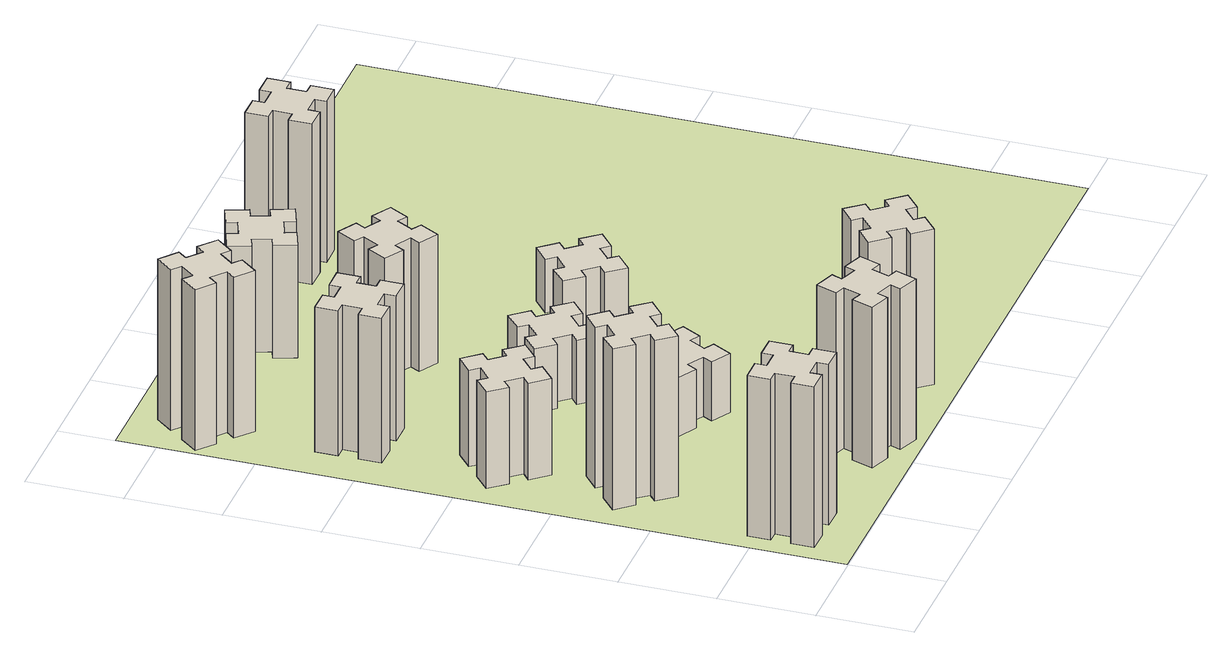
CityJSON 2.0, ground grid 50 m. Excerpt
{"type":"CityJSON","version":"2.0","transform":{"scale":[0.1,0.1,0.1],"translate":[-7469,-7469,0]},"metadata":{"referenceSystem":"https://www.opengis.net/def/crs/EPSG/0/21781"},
"CityObjects":{
"building1":{"type":"Building","attributes":{"class":"1000","function":"1000","usage":"1000","yearOfConstruction":2016,"roofType":"1000","measuredHeight":90,"storeysAboveGround":30,"storeysBelowGround":0},"geometry":[{"type":"Solid","lod":"1","boundaries":[[[[0,1,2,3,4,5,6,7,8,9,10,11,12,13,14,15,16,17,18,19]],[[17,16,20,21]],[[16,15,22,20]],[[15,14,23,22]],[[14,13,24,23]],[[13,12,25,24]],[[12,11,26,25]],[[11,10,27,26]],[[10,9,28,27]],[[9,8,29,28]],[[8,7,30,29]],[[7,6,31,30]],[[6,5,32,31]],[[5,4,33,32]],[[4,3,34,33]],[[3,2,35,34]],[[2,1,36,35]],[[1,0,37,36]],[[0,19,38,37]],[[19,18,39,38]],[[18,17,21,39]],[[24,25,26,27,28,29,30,31,32,33,34,35,36,37,38,39,21,20,22,23]]]]}]},
"building2":{"type":"Building","attributes":{"class":"1000","function":"1000","usage":"1000","yearOfConstruction":2016,"roofType":"1000","measuredHeight":90,"storeysAboveGround":30,"storeysBelowGround":0},"geometry":[{"type":"Solid","lod":"1","boundaries":[[[[40,41,42,43,44,45,46,47,48,49,50,51,52,53,54,55,56,57,58,59]],[[57,56,60,61]],[[56,55,62,60]],[[55,54,63,62]],[[54,53,64,63]],[[53,52,65,64]],[[52,51,66,65]],[[51,50,67,66]],[[50,49,68,67]],[[49,48,69,68]],[[48,47,70,69]],[[47,46,71,70]],[[46,45,72,71]],[[45,44,73,72]],[[44,43,74,73]],[[43,42,75,74]],[[42,41,76,75]],[[41,40,77,76]],[[40,59,78,77]],[[59,58,79,78]],[[58,57,61,79]],[[64,65,66,67,68,69,70,71,72,73,74,75,76,77,78,79,61,60,62,63]]]]}]},
"building3":{"type":"Building","attributes":{"class":"1000","function":"1000","usage":"1000","yearOfConstruction":2016,"roofType":"1000","measuredHeight":54,"storeysAboveGround":30,"storeysBelowGround":0},"geometry":[{"type":"Solid","lod":"1","boundaries":[[[[80,81,82,83,84,85,86,87,88,89,90,91,92,93,94,95,96,97,98,99]],[[97,96,100,101]],[[96,95,102,100]],[[95,94,103,102]],[[94,93,104,103]],[[93,92,105,104]],[[92,91,106,105]],[[91,90,107,106]],[[90,89,108,107]],[[89,88,109,108]],[[88,87,110,109]],[[87,86,111,110]],[[86,85,112,111]],[[85,84,113,112]],[[84,83,114,113]],[[83,82,115,114]],[[82,81,116,115]],[[81,80,117,116]],[[80,99,118,117]],[[99,98,119,118]],[[98,97,101,119]],[[104,105,106,107,108,109,110,111,112,113,114,115,116,117,118,119,101,100,102,103]]]]}]},
"building4":{"type":"Building","attributes":{"class":"1000","function":"1000","usage":"1000","yearOfConstruction":2016,"roofType":"1000","measuredHeight":81,"storeysAboveGround":30,"storeysBelowGround":0},"geometry":[{"type":"Solid","lod":"1","boundaries":[[[[120,121,122,123,124,125,126,127,128,129,130,131,132,133,134,135,136,137,138,139]],[[137,136,140,141]],[[136,135,142,140]],[[135,134,143,142]],[[134,133,144,143]],[[133,132,145,144]],[[132,131,146,145]],[[131,130,147,146]],[[130,129,148,147]],[[129,128,149,148]],[[128,127,150,149]],[[127,126,151,150]],[[126,125,152,151]],[[125,124,153,152]],[[124,123,154,153]],[[123,122,155,154]],[[122,121,156,155]],[[121,120,157,156]],[[120,139,158,157]],[[139,138,159,158]],[[138,137,141,159]],[[144,145,146,147,148,149,150,151,152,153,154,155,156,157,158,159,141,140,142,143]]]]}]},
"building5":{"type":"Building","attributes":{"class":"1000","function":"1000","usage":"1000","yearOfConstruction":2016,"roofType":"1000","measuredHeight":90,"storeysAboveGround":30,"storeysBelowGround":0},"geometry":[{"type":"Solid","lod":"1","boundaries":[[[[160,161,162,163,164,165,166,167,168,169,170,171,172,173,174,175,176,177,178,179]],[[177,176,180,181]],[[176,175,182,180]],[[175,174,183,182]],[[174,173,184,183]],[[173,172,185,184]],[[172,171,186,185]],[[171,170,187,186]],[[170,169,188,187]],[[169,168,189,188]],[[168,167,190,189]],[[167,166,191,190]],[[166,165,192,191]],[[165,164,193,192]],[[164,163,194,193]],[[163,162,195,194]],[[162,161,196,195]],[[161,160,197,196]],[[160,179,198,197]],[[179,178,199,198]],[[178,177,181,199]],[[184,185,186,187,188,189,190,191,192,193,194,195,196,197,198,199,181,180,182,183]]]]}]},
"building6":{"type":"Building","attributes":{"class":"1000","function":"1000","usage":"1000","yearOfConstruction":2016,"roofType":"1000","measuredHeight":90,"storeysAboveGround":30,"storeysBelowGround":0},"geometry":[{"type":"Solid","lod":"1","boundaries":[[[[200,201,202,203,204,205,206,207,208,209,210,211,212,213,214,215,216,217,218,219]],[[217,216,220,221]],[[216,215,222,220]],[[215,214,223,222]],[[214,213,224,223]],[[213,212,225,224]],[[212,211,226,225]],[[211,210,227,226]],[[210,209,228,227]],[[209,208,229,228]],[[208,207,230,229]],[[207,206,231,230]],[[206,205,232,231]],[[205,204,233,232]],[[204,203,234,233]],[[203,202,235,234]],[[202,201,236,235]],[[201,200,237,236]],[[200,219,238,237]],[[219,218,239,238]],[[218,217,221,239]],[[224,225,226,227,228,229,230,231,232,233,234,235,236,237,238,239,221,220,222,223]]]]}]},
"building7":{"type":"Building","attributes":{"class":"1000","function":"1000","usage":"1000","yearOfConstruction":2016,"roofType":"1000","measuredHeight":33,"storeysAboveGround":30,"storeysBelowGround":0},"geometry":[{"type":"Solid","lod":"1","boundaries":[[[[240,241,242,243,244,245,246,247,248,249,250,251,252,253,254,255,256,257,258,259]],[[257,256,260,261]],[[256,255,262,260]],[[255,254,263,262]],[[254,253,264,263]],[[253,252,265,264]],[[252,251,266,265]],[[251,250,267,266]],[[250,249,268,267]],[[249,248,269,268]],[[248,247,270,269]],[[247,246,271,270]],[[246,245,272,271]],[[245,244,273,272]],[[244,243,274,273]],[[243,242,275,274]],[[242,241,276,275]],[[241,240,277,276]],[[240,259,278,277]],[[259,258,279,278]],[[258,257,261,279]],[[264,265,266,267,268,269,270,271,272,273,274,275,276,277,278,279,261,260,262,263]]]]}]},
"building8":{"type":"Building","attributes":{"class":"1000","function":"1000","usage":"1000","yearOfConstruction":2016,"roofType":"1000","measuredHeight":36,"storeysAboveGround":30,"storeysBelowGround":0},"geometry":[{"type":"Solid","lod":"1","boundaries":[[[[280,281,282,283,284,285,286,287,288,289,290,291,292,293,294,295,296,297,298,299]],[[297,296,300,301]],[[296,295,302,300]],[[295,294,303,302]],[[294,293,304,303]],[[293,292,305,304]],[[292,291,306,305]],[[291,290,307,306]],[[290,289,308,307]],[[289,288,309,308]],[[288,287,310,309]],[[287,286,311,310]],[[286,285,312,311]],[[285,284,313,312]],[[284,283,314,313]],[[283,282,315,314]],[[282,281,316,315]],[[281,280,317,316]],[[280,299,318,317]],[[299,298,319,318]],[[298,297,301,319]],[[304,305,306,307,308,309,310,311,312,313,314,315,316,317,318,319,301,300,302,303]]]]}]},
"building9":{"type":"Building","attributes":{"class":"1000","function":"1000","usage":"1000","yearOfConstruction":2016,"roofType":"1000","measuredHeight":87,"storeysAboveGround":30,"storeysBelowGround":0},"geometry":[{"type":"Solid","lod":"1","boundaries":[[[[320,321,322,323,324,325,326,327,328,329,330,331,332,333,334,335,336,337,338,339]],[[337,336,340,341]],[[336,335,342,340]],[[335,334,343,342]],[[334,333,344,343]],[[333,332,345,344]],[[332,331,346,345]],[[331,330,347,346]],[[330,329,348,347]],[[329,328,349,348]],[[328,327,350,349]],[[327,326,351,350]],[[326,325,352,351]],[[325,324,353,352]],[[324,323,354,353]],[[323,322,355,354]],[[322,321,356,355]],[[321,320,357,356]],[[320,339,358,357]],[[339,338,359,358]],[[338,337,341,359]],[[344,345,346,347,348,349,350,351,352,353,354,355,356,357,358,359,341,340,342,343]]]]}]},
"building10":{"type":"Building","attributes":{"class":"1000","function":"1000","usage":"1000","yearOfConstruction":2016,"roofType":"1000","measuredHeight":72,"storeysAboveGround":30,"storeysBelowGround":0},"geometry":[{"type":"Solid","lod":"1","boundaries":[[[[360,361,362,363,364,365,366,367,368,369,370,371,372,373,374,375,376,377,378,379]],[[377,376,380,381]],[[376,375,382,380]],[[375,374,383,382]],[[374,373,384,383]],[[373,372,385,384]],[[372,371,386,385]],[[371,370,387,386]],[[370,369,388,387]],[[369,368,389,388]],[[368,367,390,389]],[[367,366,391,390]],[[366,365,392,391]],[[365,364,393,392]],[[364,363,394,393]],[[363,362,395,394]],[[362,361,396,395]],[[361,360,397,396]],[[360,379,398,397]],[[379,378,399,398]],[[378,377,381,399]],[[384,385,386,387,388,389,390,391,392,393,394,395,396,397,398,399,381,380,382,383]]]]}]},
"building11":{"type":"Building","attributes":{"class":"1000","function":"1000","usage":"1000","yearOfConstruction":2016,"roofType":"1000","measuredHeight":63,"storeysAboveGround":30,"storeysBelowGround":0},"geometry":[{"type":"Solid","lod":"1","boundaries":[[[[400,401,402,403,404,405,406,407,408,409,410,411,412,413,414,415,416,417,418,419]],[[417,416,420,421]],[[416,415,422,420]],[[415,414,423,422]],[[414,413,424,423]],[[413,412,425,424]],[[412,411,426,425]],[[411,410,427,426]],[[410,409,428,427]],[[409,408,429,428]],[[408,407,430,429]],[[407,406,431,430]],[[406,405,432,431]],[[405,404,433,432]],[[404,403,434,433]],[[403,402,435,434]],[[402,401,436,435]],[[401,400,437,436]],[[400,419,438,437]],[[419,418,439,438]],[[418,417,421,439]],[[424,425,426,427,428,429,430,431,432,433,434,435,436,437,438,439,421,420,422,423]]]]}]},
"building12":{"type":"Building","attributes":{"class":"1000","function":"1000","usage":"1000","yearOfConstruction":2016,"roofType":"1000","measuredHeight":30,"storeysAboveGround":30,"storeysBelowGround":0},"geometry":[{"type":"Solid","lod":"1","boundaries":[[[[440,441,442,443,444,445,446,447,448,449,450,451,452,453,454,455,456,457,458,459]],[[457,456,460,461]],[[456,455,462,460]],[[455,454,463,462]],[[454,453,464,463]],[[453,452,465,464]],[[452,451,466,465]],[[451,450,467,466]],[[450,449,468,467]],[[449,448,469,468]],[[448,447,470,469]],[[447,446,471,470]],[[446,445,472,471]],[[445,444,473,472]],[[444,443,474,473]],[[443,442,475,474]],[[442,441,476,475]],[[441,440,477,476]],[[440,459,478,477]],[[459,458,479,478]],[[458,457,461,479]],[[464,465,466,467,468,469,470,471,472,473,474,475,476,477,478,479,461,460,462,463]]]]}]},
"building13":{"type":"Building","attributes":{"class":"1000","function":"1000","usage":"1000","yearOfConstruction":2016,"roofType":"1000","measuredHeight":90,"storeysAboveGround":30,"storeysBelowGround":0},"geometry":[{"type":"Solid","lod":"1","boundaries":[[[[480,481,482,483,484,485,486,487,488,489,490,491,492,493,494,495,496,497,498,499]],[[497,496,500,501]],[[496,495,502,500]],[[495,494,503,502]],[[494,493,504,503]],[[493,492,505,504]],[[492,491,506,505]],[[491,490,507,506]],[[490,489,508,507]],[[489,488,509,508]],[[488,487,510,509]],[[487,486,511,510]],[[486,485,512,511]],[[485,484,513,512]],[[484,483,514,513]],[[483,482,515,514]],[[482,481,516,515]],[[481,480,517,516]],[[480,499,518,517]],[[499,498,519,518]],[[498,497,501,519]],[[504,505,506,507,508,509,510,511,512,513,514,515,516,517,518,519,501,500,502,503]]]]}]},
"landuse1":{"type":"LandUse","attributes":{"name":"plot1","function":"1010"},"geometry":[{"type":"MultiSurface","lod":"1","boundaries":[[[520,521,522,523]]]}]}
},
"vertices":[
[165,425,0],[165,325,0],[105,325,0],[105,205,0],[225,205,0],[225,265,0],[325,265,0],[325,205,0],[445,205,0],[445,325,0],[385,325,0],[385,425,0],[445,425,0],[445,545,0],[325,545,0],[325,485,0],[225,485,0],[225,545,0],[105,545,0],[105,425,0],[225,485,900],[225,545,900],[325,485,900],[325,545,900],[445,545,900],[445,425,900],[385,425,900],[385,325,900],[445,325,900],[445,205,900],[325,205,900],[325,265,900],[225,265,900],[225,205,900],[105,205,900],[105,325,900],[165,325,900],[165,425,900],[105,425,900],[105,545,900],
[492,1248,0],[427,1324,0],[473,1363,0],[396,1455,0],[304,1378,0],[343,1332,0],[266,1267,0],[228,1313,0],[136,1236,0],[213,1144,0],[259,1183,0],[323,1106,0],[277,1068,0],[354,976,0],[446,1053,0],[408,1099,0],[484,1163,0],[523,1117,0],[615,1194,0],[538,1286,0],[484,1163,900],[523,1117,900],[408,1099,900],[446,1053,900],[354,976,900],[277,1068,900],[323,1106,900],[259,1183,900],[213,1144,900],[136,1236,900],[228,1313,900],[266,1267,900],[343,1332,900],[304,1378,900],[396,1455,900],[473,1363,900],[427,1324,900],[492,1248,900],[538,1286,900],[615,1194,900],
[492,1888,0],[427,1964,0],[473,2003,0],[396,2095,0],[304,2018,0],[343,1972,0],[266,1907,0],[228,1953,0],[136,1876,0],[213,1784,0],[259,1823,0],[323,1746,0],[277,1708,0],[354,1616,0],[446,1693,0],[408,1739,0],[484,1803,0],[523,1757,0],[615,1834,0],[538,1926,0],[484,1803,540],[523,1757,540],[408,1739,540],[446,1693,540],[354,1616,540],[277,1708,540],[323,1746,540],[259,1823,540],[213,1784,540],[136,1876,540],[228,1953,540],[266,1907,540],[343,1972,540],[304,2018,540],[396,2095,540],[473,2003,540],[427,1964,540],[492,1888,540],[538,1926,540],[615,1834,540],
[485,2545,0],[485,2645,0],[545,2645,0],[545,2765,0],[425,2765,0],[425,2705,0],[325,2705,0],[325,2765,0],[205,2765,0],[205,2645,0],[265,2645,0],[265,2545,0],[205,2545,0],[205,2425,0],[325,2425,0],[325,2485,0],[425,2485,0],[425,2425,0],[545,2425,0],[545,2545,0],[425,2485,810],[425,2425,810],[325,2485,810],[325,2425,810],[205,2425,810],[205,2545,810],[265,2545,810],[265,2645,810],[205,2645,810],[205,2765,810],[325,2765,810],[325,2705,810],[425,2705,810],[425,2765,810],[545,2765,810],[545,2645,810],[485,2645,810],[485,2545,810],[545,2545,810],[545,2425,810],
[1029,360,0],[995,266,0],[939,287,0],[897,174,0],[1010,133,0],[1031,189,0],[1125,155,0],[1104,99,0],[1217,57,0],[1258,170,0],[1202,191,0],[1236,285,0],[1292,264,0],[1333,377,0],[1220,418,0],[1200,362,0],[1106,396,0],[1127,452,0],[1014,493,0],[973,380,0],[1106,396,900],[1127,452,900],[1200,362,900],[1220,418,900],[1333,377,900],[1292,264,900],[1236,285,900],[1202,191,900],[1258,170,900],[1217,57,900],[1104,99,900],[1125,155,900],[1031,189,900],[1010,133,900],[897,174,900],[939,287,900],[995,266,900],[1029,360,900],[973,380,900],[1014,493,900],
[384,3387,0],[308,3452,0],[346,3498,0],[254,3575,0],[177,3483,0],[223,3444,0],[159,3368,0],[113,3406,0],[36,3314,0],[128,3237,0],[166,3283,0],[243,3219,0],[204,3173,0],[296,3096,0],[373,3188,0],[327,3226,0],[392,3303,0],[438,3264,0],[515,3356,0],[423,3433,0],[392,3303,900],[438,3264,900],[327,3226,900],[373,3188,900],[296,3096,900],[204,3173,900],[243,3219,900],[166,3283,900],[128,3237,900],[36,3314,900],[113,3406,900],[159,3368,900],[223,3444,900],[177,3483,900],[254,3575,900],[346,3498,900],[308,3452,900],[384,3387,900],[423,3433,900],[515,3356,900],
[1186,1117,0],[1236,1204,0],[1288,1174,0],[1348,1278,0],[1244,1338,0],[1214,1286,0],[1127,1336,0],[1157,1388,0],[1053,1448,0],[993,1344,0],[1045,1314,0],[995,1227,0],[943,1257,0],[883,1153,0],[987,1093,0],[1017,1145,0],[1104,1095,0],[1074,1043,0],[1178,983,0],[1238,1087,0],[1104,1095,330],[1074,1043,330],[1017,1145,330],[987,1093,330],[883,1153,330],[943,1257,330],[995,1227,330],[1045,1314,330],[993,1344,330],[1053,1448,330],[1157,1388,330],[1127,1336,330],[1214,1286,330],[1244,1338,330],[1348,1278,330],[1288,1174,330],[1236,1204,330],[1186,1117,330],[1238,1087,330],[1178,983,330],
[1083,1972,0],[1006,1907,0],[968,1953,0],[876,1876,0],[953,1784,0],[999,1823,0],[1063,1746,0],[1017,1708,0],[1094,1616,0],[1186,1693,0],[1148,1739,0],[1224,1803,0],[1263,1757,0],[1355,1834,0],[1278,1926,0],[1232,1888,0],[1167,1964,0],[1213,2003,0],[1136,2095,0],[1044,2018,0],[1167,1964,360],[1213,2003,360],[1232,1888,360],[1278,1926,360],[1355,1834,360],[1263,1757,360],[1224,1803,360],[1148,1739,360],[1186,1693,360],[1094,1616,360],[1017,1708,360],[1063,1746,360],[999,1823,360],[953,1784,360],[876,1876,360],[968,1953,360],[1006,1907,360],[1083,1972,360],[1044,2018,360],[1136,2095,360],
[1639,343,0],[1703,266,0],[1657,228,0],[1734,136,0],[1826,213,0],[1788,259,0],[1864,323,0],[1903,277,0],[1995,354,0],[1918,446,0],[1872,408,0],[1807,484,0],[1853,523,0],[1776,615,0],[1684,538,0],[1723,492,0],[1646,427,0],[1608,473,0],[1516,396,0],[1593,304,0],[1646,427,870],[1608,473,870],[1723,492,870],[1684,538,870],[1776,615,870],[1853,523,870],[1807,484,870],[1872,408,870],[1918,446,870],[1995,354,870],[1903,277,870],[1864,323,870],[1788,259,870],[1826,213,870],[1734,136,870],[1657,228,870],[1703,266,870],[1639,343,870],[1593,304,870],[1516,396,870],
[1214,2766,0],[1127,2816,0],[1157,2868,0],[1053,2928,0],[993,2824,0],[1045,2794,0],[995,2707,0],[943,2737,0],[883,2633,0],[987,2573,0],[1017,2625,0],[1104,2575,0],[1074,2523,0],[1178,2463,0],[1238,2567,0],[1186,2597,0],[1236,2684,0],[1288,2654,0],[1348,2758,0],[1244,2818,0],[1236,2684,720],[1288,2654,720],[1186,2597,720],[1238,2567,720],[1178,2463,720],[1074,2523,720],[1104,2575,720],[1017,2625,720],[987,2573,720],[883,2633,720],[943,2737,720],[995,2707,720],[1045,2794,720],[993,2824,720],[1053,2928,720],[1157,2868,720],[1127,2816,720],[1214,2766,720],[1244,2818,720],[1348,2758,720],
[1125,3456,0],[1031,3422,0],[1010,3478,0],[897,3437,0],[939,3324,0],[995,3345,0],[1029,3251,0],[973,3230,0],[1014,3117,0],[1127,3159,0],[1106,3215,0],[1200,3249,0],[1220,3193,0],[1333,3234,0],[1292,3347,0],[1236,3326,0],[1202,3420,0],[1258,3440,0],[1217,3553,0],[1104,3512,0],[1202,3420,630],[1258,3440,630],[1236,3326,630],[1292,3347,630],[1333,3234,630],[1220,3193,630],[1200,3249,630],[1106,3215,630],[1127,3159,630],[1014,3117,630],[973,3230,630],[1029,3251,630],[995,3345,630],[939,3324,630],[897,3437,630],[1010,3478,630],[1031,3422,630],[1125,3456,630],[1104,3512,630],[1217,3553,630],
[1972,1988,0],[1907,2064,0],[1953,2103,0],[1876,2195,0],[1784,2118,0],[1823,2072,0],[1746,2007,0],[1708,2053,0],[1616,1976,0],[1693,1884,0],[1739,1923,0],[1803,1846,0],[1757,1808,0],[1834,1716,0],[1926,1793,0],[1888,1839,0],[1964,1903,0],[2003,1857,0],[2095,1934,0],[2018,2026,0],[1964,1903,300],[2003,1857,300],[1888,1839,300],[1926,1793,300],[1834,1716,300],[1757,1808,300],[1803,1846,300],[1739,1923,300],[1693,1884,300],[1616,1976,300],[1708,2053,300],[1746,2007,300],[1823,2072,300],[1784,2118,300],[1876,2195,300],[1953,2103,300],[1907,2064,300],[1972,1988,300],[2018,2026,300],[2095,1934,300],
[1965,3385,0],[1965,3485,0],[2025,3485,0],[2025,3605,0],[1905,3605,0],[1905,3545,0],[1805,3545,0],[1805,3605,0],[1685,3605,0],[1685,3485,0],[1745,3485,0],[1745,3385,0],[1685,3385,0],[1685,3265,0],[1805,3265,0],[1805,3325,0],[1905,3325,0],[1905,3265,0],[2025,3265,0],[2025,3385,0],[1905,3325,900],[1905,3265,900],[1805,3325,900],[1805,3265,900],[1685,3265,900],[1685,3385,900],[1745,3385,900],[1745,3485,900],[1685,3485,900],[1685,3605,900],[1805,3605,900],[1805,3545,900],[1905,3545,900],[1905,3605,900],[2025,3605,900],[2025,3485,900],[1965,3485,900],[1965,3385,900],[2025,3385,900],[2025,3265,900],
[5,3705,0],[3705,3705,0],[3705,5,0],[5,5,0]
]}
